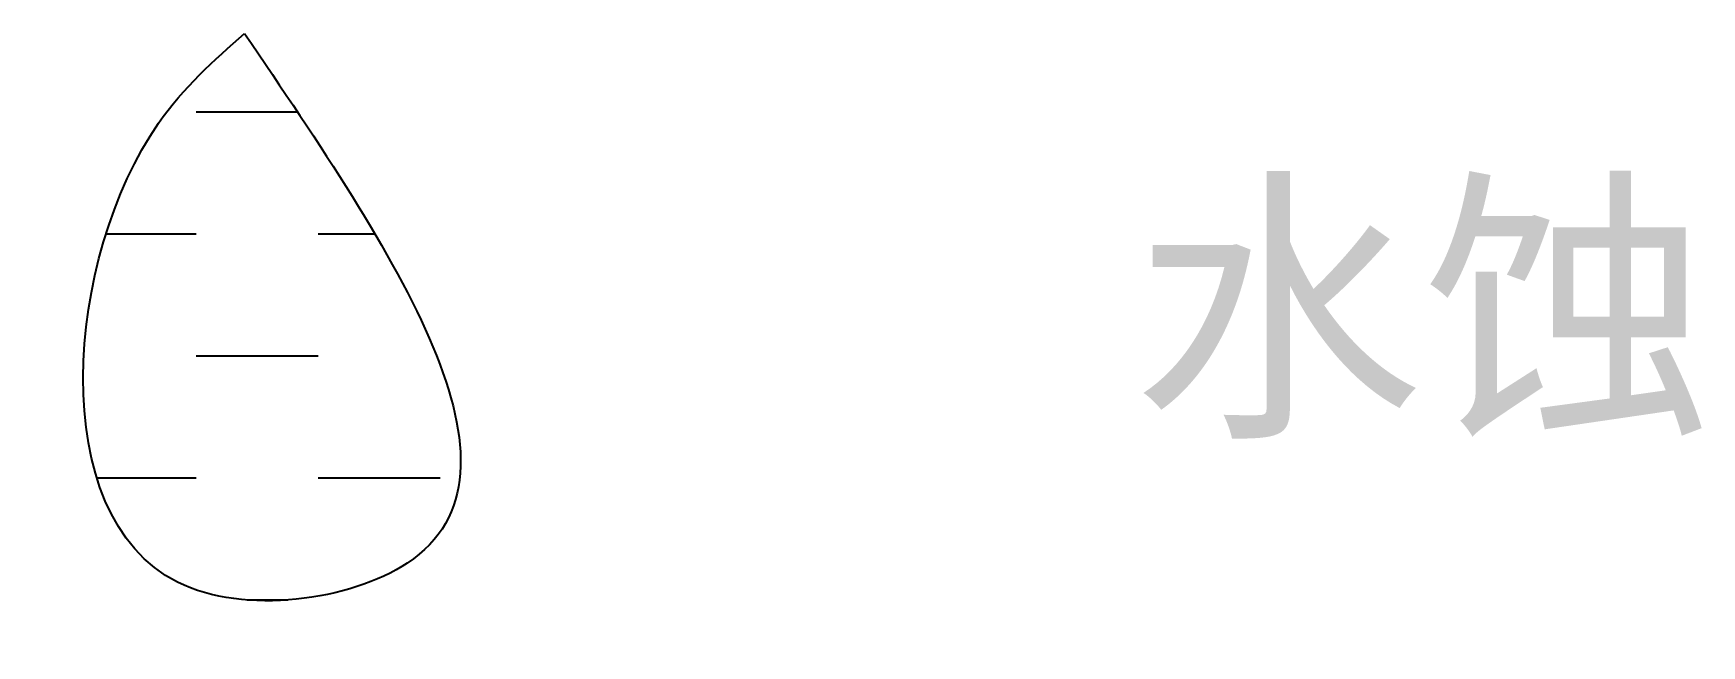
# Model space of a CAD drawing. Header units: millimetres. Extents: x 31822.1 to 31841.7, y -4271.2 to -4264.
import ezdxf

# ---------------------------------------------------------------- set-up
doc = ezdxf.new("R2010")
doc.units = ezdxf.units.MM
doc.layers.add('加固措施', color=7, linetype='Continuous')
doc.layers.add('图层1', color=7, linetype='Continuous')
doc.styles.get("Standard").update_dxf_attribs({"font": ''})
doc.styles.get('Standard').set_extended_font_data('SimSun')
pattern_1 = [(0, (29105.1343, -4446.3973), (1.42875, 1.42875), [1.42875, -1.42875])]

msp = doc.modelspace()

# ---------------------------------------------------------------- hatches: boundary and pattern name
at = {"layer": '加固措施', "lineweight": -2}
h = msp.add_hatch(dxfattribs=at)
h.set_pattern_fill('DASH', color=256, scale=0.45)
h.set_pattern_definition(pattern_1)
edge = h.paths.add_edge_path()
edge.add_spline(control_points=[(31824.613, -4264.026), (31824.257, -4264.341), (31822.588, -4265.819), (31822.141, -4271.194), (31828.842, -4270.243), (31826.364, -4266.6), (31824.613, -4264.026)], knot_values=[0, 0, 0, 0, 3.237042, 15.187225, 21.182779, 35.601669, 35.601669, 35.601669, 35.601669], degree=3, periodic=0)
h = msp.add_hatch(dxfattribs=at)
h.set_pattern_fill('DASH', color=256, scale=0.45)
h.set_pattern_definition(pattern_1)
edge = h.paths.add_edge_path()
edge.add_spline(control_points=[(31824.613, -4264.026), (31824.257, -4264.341), (31822.588, -4265.819), (31822.141, -4271.194), (31828.842, -4270.243), (31826.364, -4266.6), (31824.613, -4264.026)], knot_values=[0, 0, 0, 0, 3.237042, 15.187225, 21.182779, 35.601669, 35.601669, 35.601669, 35.601669], degree=3, periodic=0)

# ---------------------------------------------------------------- linework, layer by layer
msp.add_open_spline([(31824.613, -4264.026), (31824.257, -4264.341), (31822.588, -4265.819), (31822.141, -4271.194), (31828.842, -4270.243), (31826.364, -4266.6), (31824.613, -4264.026)], degree=3, knots=[0, 0, 0, 0, 1.456659, 6.834236, 9.53223, 16.020721, 16.020721, 16.020721, 16.020721], dxfattribs=at)
msp.add_open_spline([(31824.613, -4264.026), (31824.257, -4264.341), (31822.588, -4265.819), (31822.141, -4271.194), (31828.842, -4270.243), (31826.364, -4266.6), (31824.613, -4264.026)], degree=3, knots=[0, 0, 0, 0, 1.456659, 6.834236, 9.53223, 16.020721, 16.020721, 16.020721, 16.020721], dxfattribs=at)

# ---------------------------------------------------------------- texts
at = {"layer": '图层1', "lineweight": -2, "insert": (31835.01, -4265.995), "char_height": 2.5, "attachment_point": 1}
msp.add_mtext('水蚀', dxfattribs=at)
msp.add_mtext('水蚀', dxfattribs=at)

doc.saveas('drawing.dxf')
